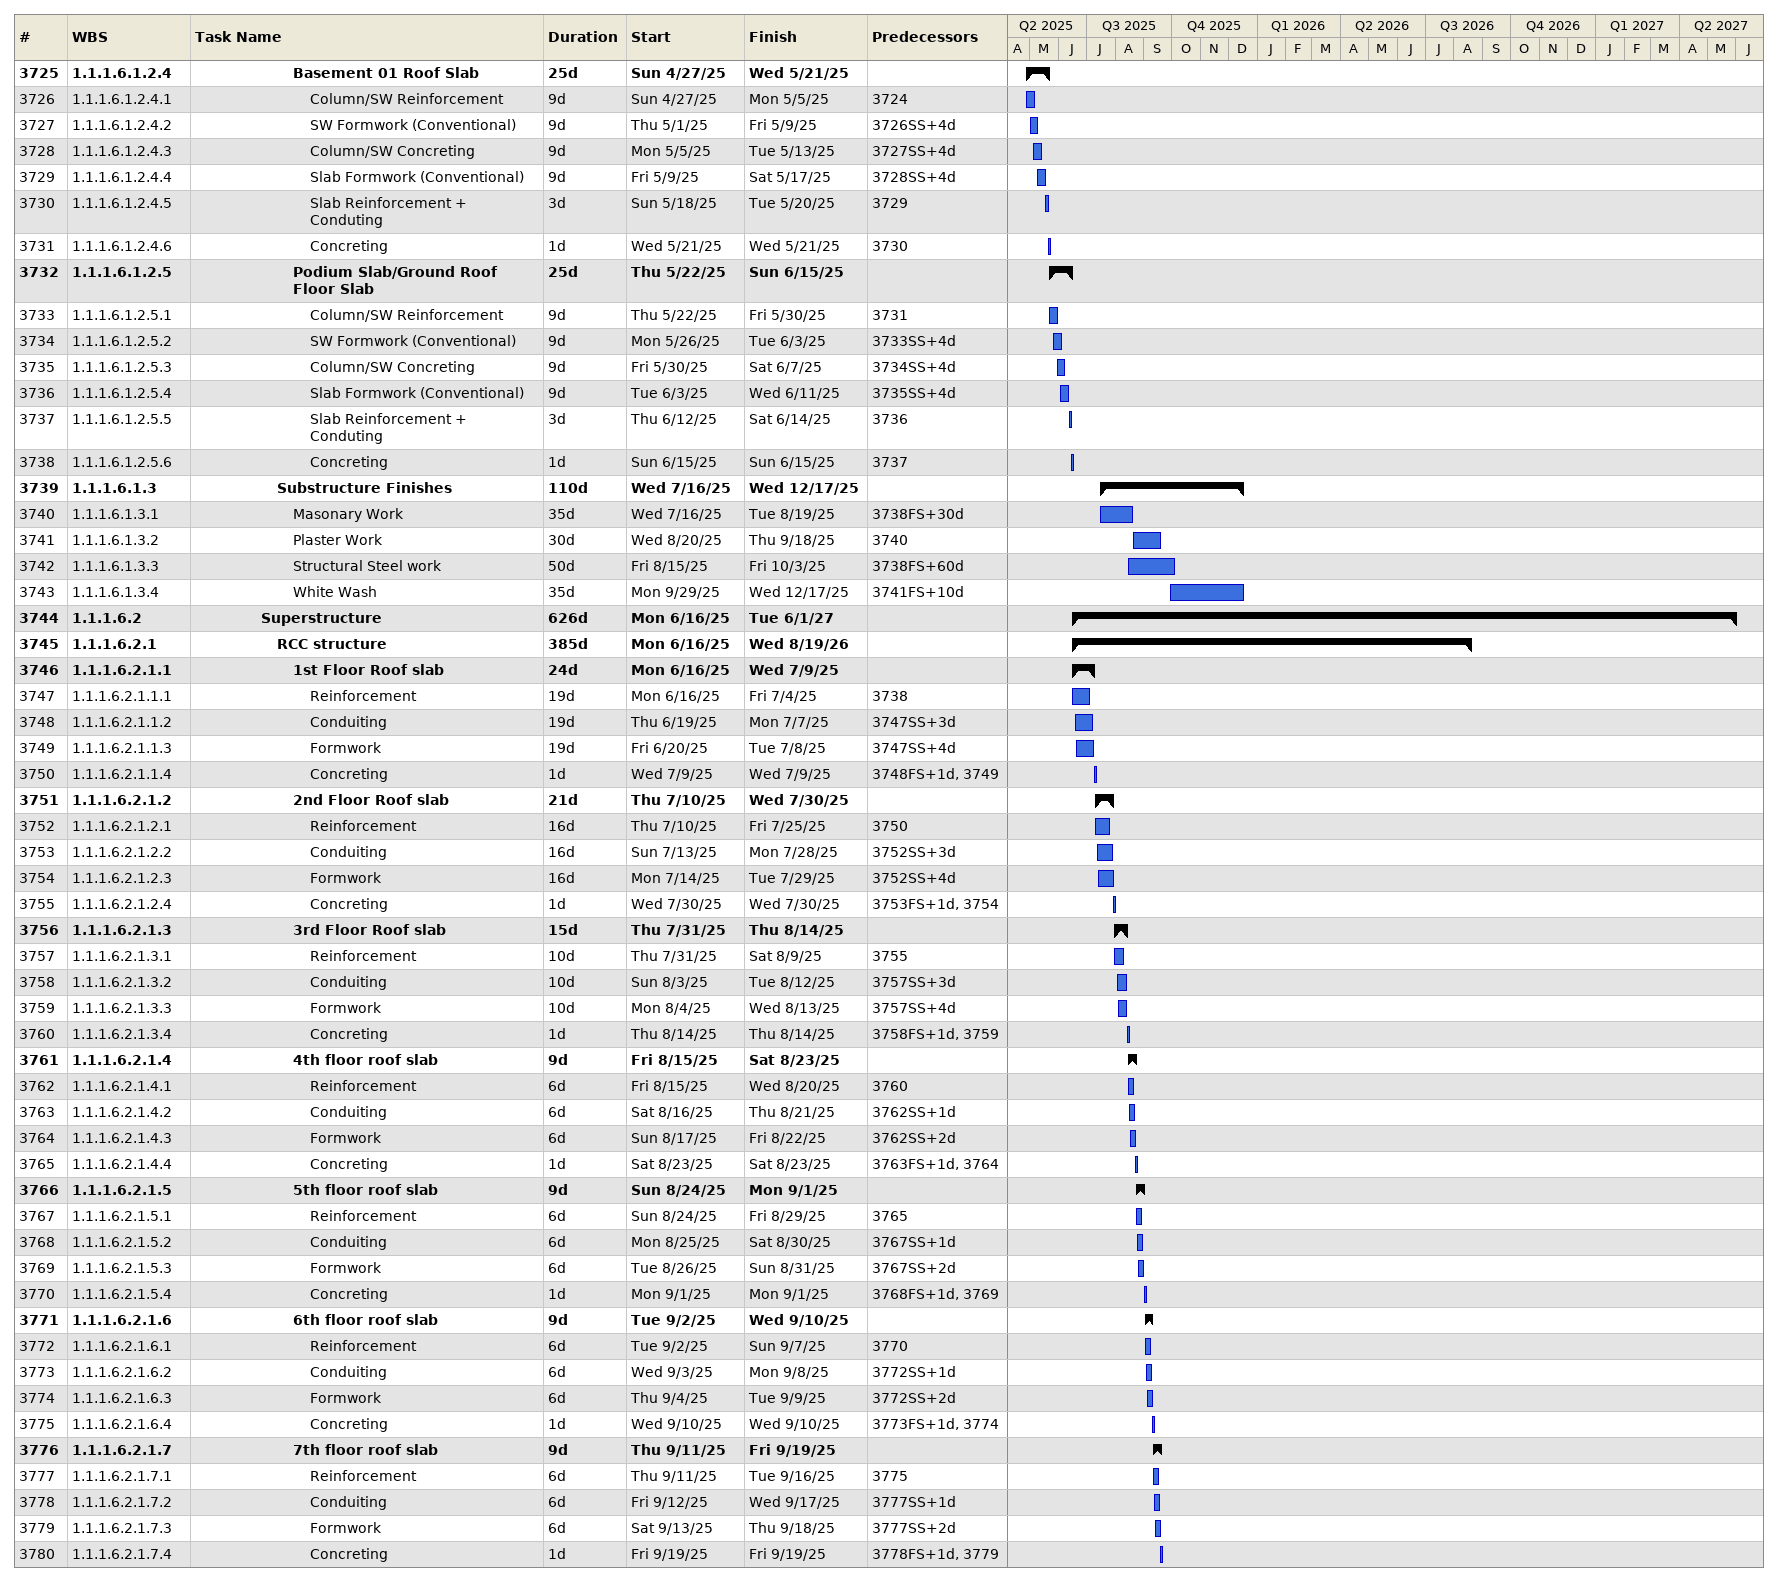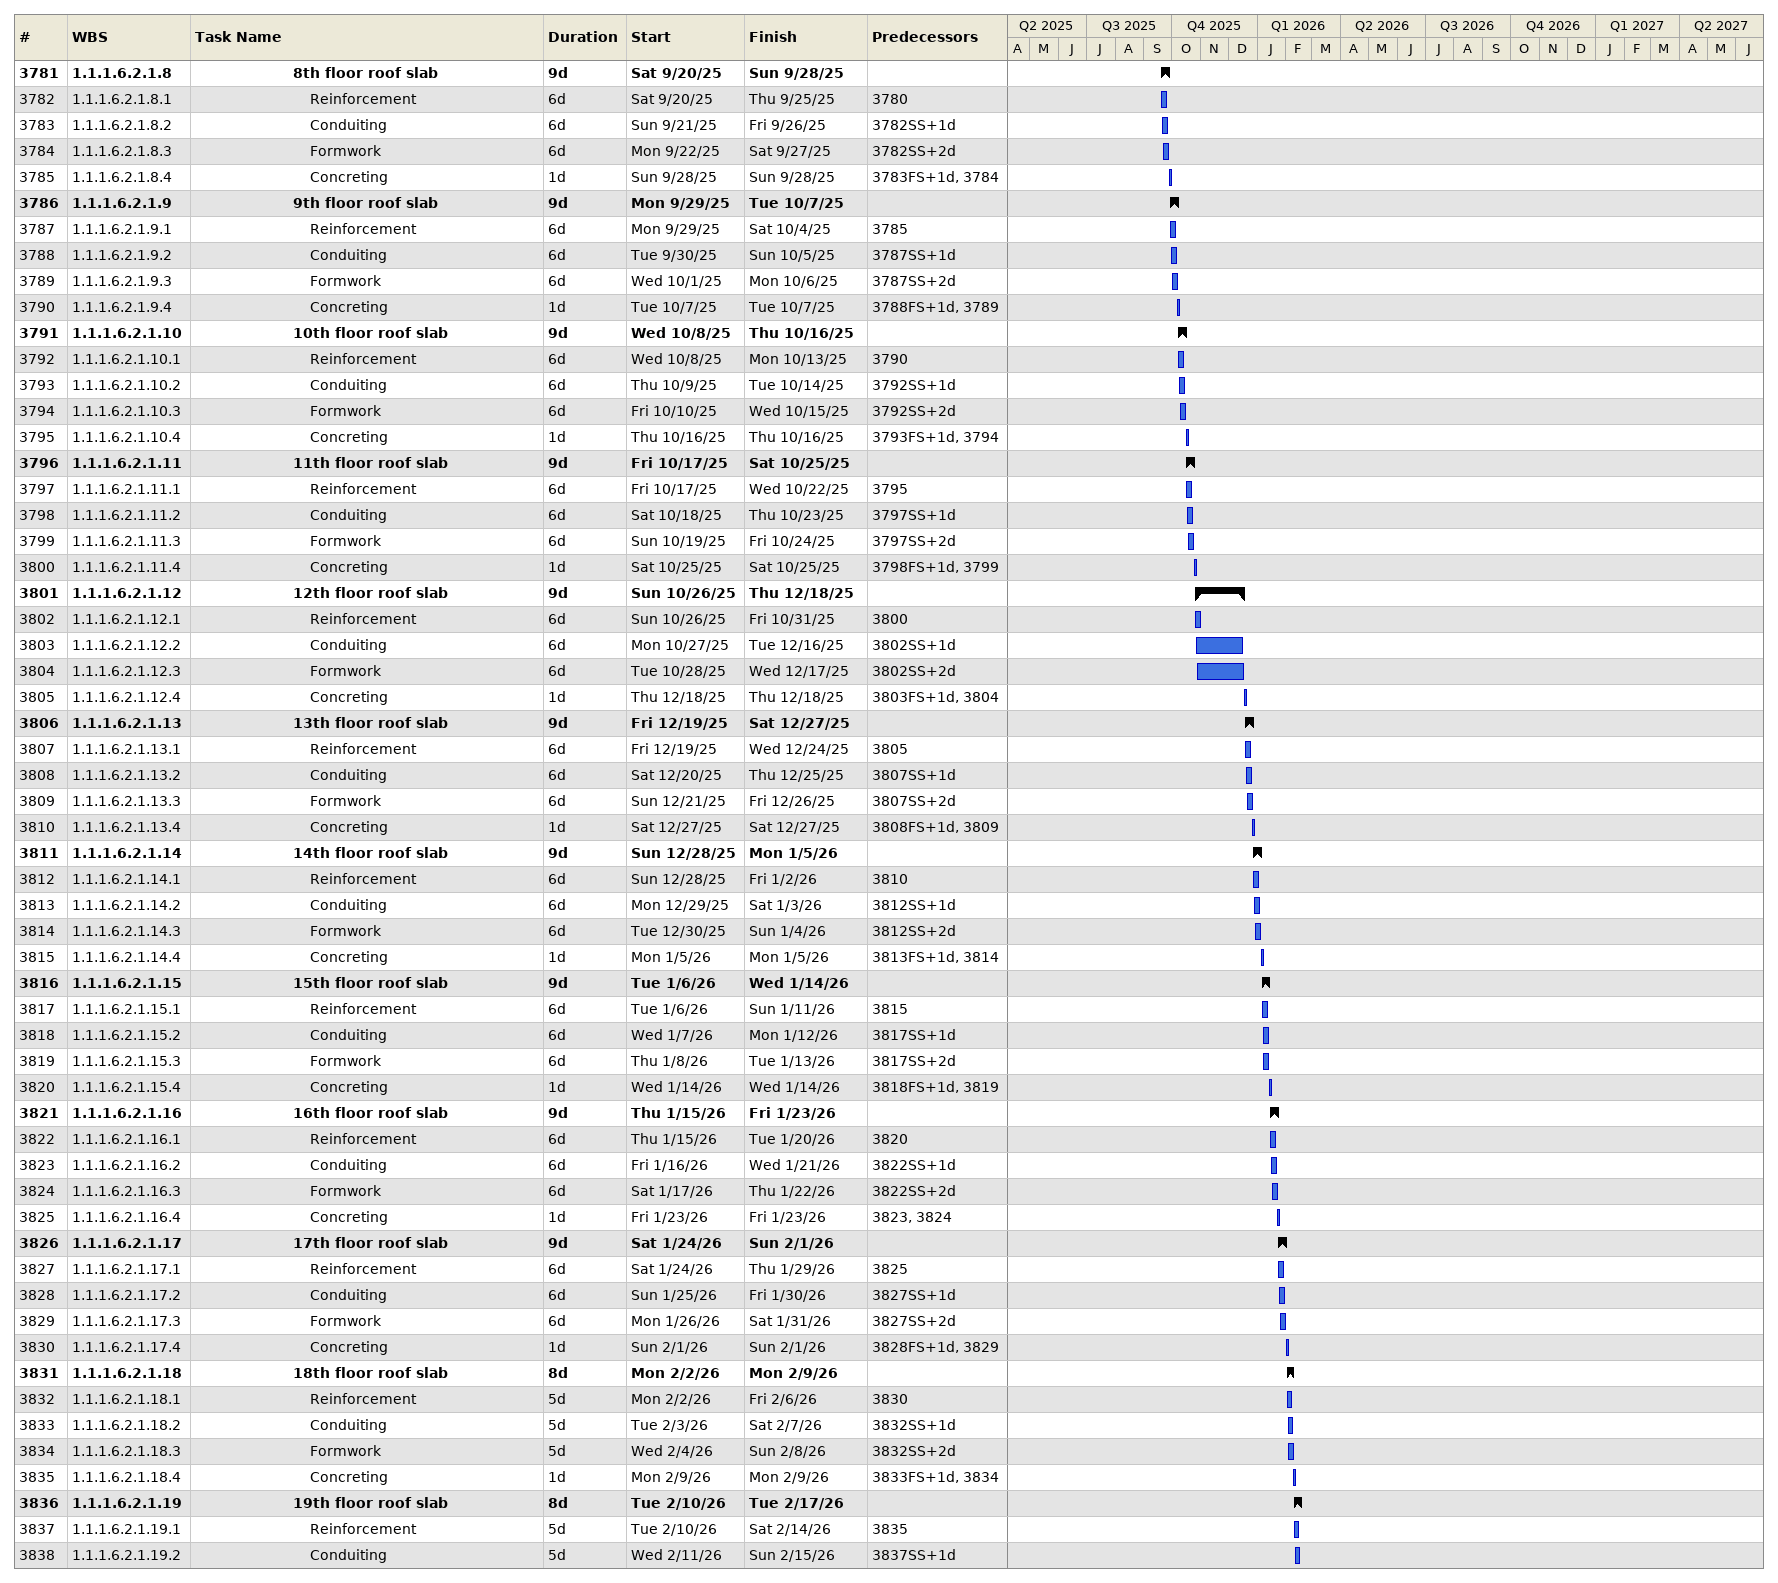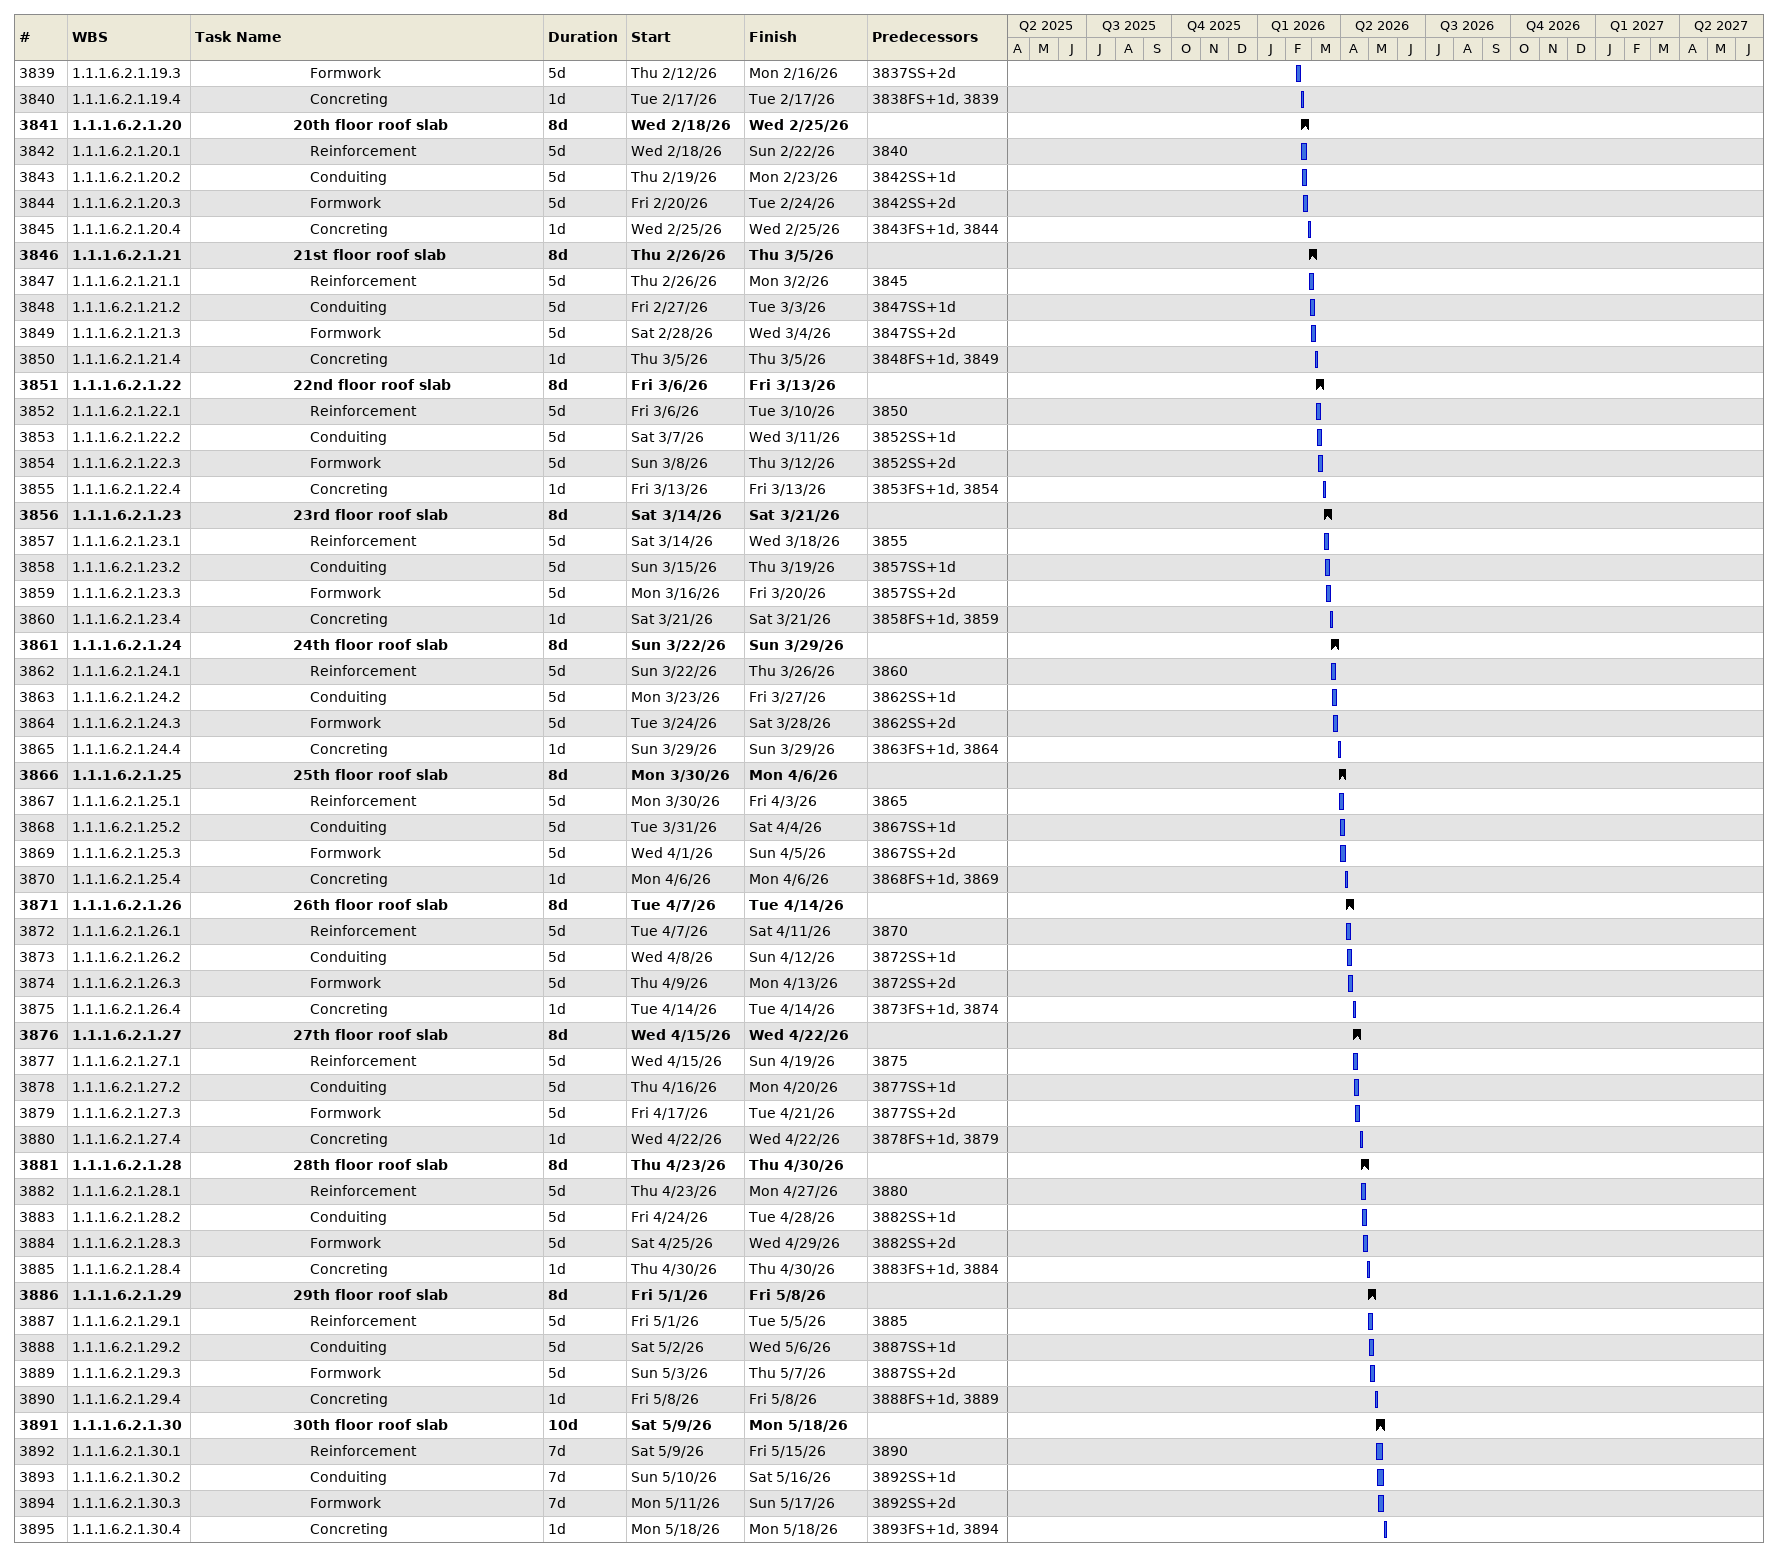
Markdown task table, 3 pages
| ID | WBS | Task | Duration | Start | Finish | Predecessors |
|---|---|---|---|---|---|---|
| 3725 | 1.1.1.6.1.2.4 | **Basement 01 Roof Slab** | 25d | 2025-04-27 | 2025-05-21 |  |
| 3726 | 1.1.1.6.1.2.4.1 | Column/SW Reinforcement | 9d | 2025-04-27 | 2025-05-05 | 3724 |
| 3727 | 1.1.1.6.1.2.4.2 | SW Formwork (Conventional) | 9d | 2025-05-01 | 2025-05-09 | 3726SS+4d |
| 3728 | 1.1.1.6.1.2.4.3 | Column/SW Concreting | 9d | 2025-05-05 | 2025-05-13 | 3727SS+4d |
| 3729 | 1.1.1.6.1.2.4.4 | Slab Formwork (Conventional) | 9d | 2025-05-09 | 2025-05-17 | 3728SS+4d |
| 3730 | 1.1.1.6.1.2.4.5 | Slab Reinforcement + Conduting | 3d | 2025-05-18 | 2025-05-20 | 3729 |
| 3731 | 1.1.1.6.1.2.4.6 | Concreting | 1d | 2025-05-21 | 2025-05-21 | 3730 |
| 3732 | 1.1.1.6.1.2.5 | **Podium Slab/Ground Roof Floor Slab** | 25d | 2025-05-22 | 2025-06-15 |  |
| 3733 | 1.1.1.6.1.2.5.1 | Column/SW Reinforcement | 9d | 2025-05-22 | 2025-05-30 | 3731 |
| 3734 | 1.1.1.6.1.2.5.2 | SW Formwork (Conventional) | 9d | 2025-05-26 | 2025-06-03 | 3733SS+4d |
| 3735 | 1.1.1.6.1.2.5.3 | Column/SW Concreting | 9d | 2025-05-30 | 2025-06-07 | 3734SS+4d |
| 3736 | 1.1.1.6.1.2.5.4 | Slab Formwork (Conventional) | 9d | 2025-06-03 | 2025-06-11 | 3735SS+4d |
| 3737 | 1.1.1.6.1.2.5.5 | Slab Reinforcement + Conduting | 3d | 2025-06-12 | 2025-06-14 | 3736 |
| 3738 | 1.1.1.6.1.2.5.6 | Concreting | 1d | 2025-06-15 | 2025-06-15 | 3737 |
| 3739 | 1.1.1.6.1.3 | **Substructure Finishes** | 110d | 2025-07-16 | 2025-12-17 |  |
| 3740 | 1.1.1.6.1.3.1 | Masonary Work | 35d | 2025-07-16 | 2025-08-19 | 3738FS+30d |
| 3741 | 1.1.1.6.1.3.2 | Plaster Work | 30d | 2025-08-20 | 2025-09-18 | 3740 |
| 3742 | 1.1.1.6.1.3.3 | Structural Steel work | 50d | 2025-08-15 | 2025-10-03 | 3738FS+60d |
| 3743 | 1.1.1.6.1.3.4 | White Wash | 35d | 2025-09-29 | 2025-12-17 | 3741FS+10d |
| 3744 | 1.1.1.6.2 | **Superstructure** | 626d | 2025-06-16 | 2027-06-01 |  |
| 3745 | 1.1.1.6.2.1 | **RCC structure** | 385d | 2025-06-16 | 2026-08-19 |  |
| 3746 | 1.1.1.6.2.1.1 | **1st Floor Roof slab** | 24d | 2025-06-16 | 2025-07-09 |  |
| 3747 | 1.1.1.6.2.1.1.1 | Reinforcement | 19d | 2025-06-16 | 2025-07-04 | 3738 |
| 3748 | 1.1.1.6.2.1.1.2 | Conduiting | 19d | 2025-06-19 | 2025-07-07 | 3747SS+3d |
| 3749 | 1.1.1.6.2.1.1.3 | Formwork | 19d | 2025-06-20 | 2025-07-08 | 3747SS+4d |
| 3750 | 1.1.1.6.2.1.1.4 | Concreting | 1d | 2025-07-09 | 2025-07-09 | 3748FS+1d, 3749 |
| 3751 | 1.1.1.6.2.1.2 | **2nd Floor Roof slab** | 21d | 2025-07-10 | 2025-07-30 |  |
| 3752 | 1.1.1.6.2.1.2.1 | Reinforcement | 16d | 2025-07-10 | 2025-07-25 | 3750 |
| 3753 | 1.1.1.6.2.1.2.2 | Conduiting | 16d | 2025-07-13 | 2025-07-28 | 3752SS+3d |
| 3754 | 1.1.1.6.2.1.2.3 | Formwork | 16d | 2025-07-14 | 2025-07-29 | 3752SS+4d |
| 3755 | 1.1.1.6.2.1.2.4 | Concreting | 1d | 2025-07-30 | 2025-07-30 | 3753FS+1d, 3754 |
| 3756 | 1.1.1.6.2.1.3 | **3rd Floor Roof slab** | 15d | 2025-07-31 | 2025-08-14 |  |
| 3757 | 1.1.1.6.2.1.3.1 | Reinforcement | 10d | 2025-07-31 | 2025-08-09 | 3755 |
| 3758 | 1.1.1.6.2.1.3.2 | Conduiting | 10d | 2025-08-03 | 2025-08-12 | 3757SS+3d |
| 3759 | 1.1.1.6.2.1.3.3 | Formwork | 10d | 2025-08-04 | 2025-08-13 | 3757SS+4d |
| 3760 | 1.1.1.6.2.1.3.4 | Concreting | 1d | 2025-08-14 | 2025-08-14 | 3758FS+1d, 3759 |
| 3761 | 1.1.1.6.2.1.4 | **4th floor roof slab** | 9d | 2025-08-15 | 2025-08-23 |  |
| 3762 | 1.1.1.6.2.1.4.1 | Reinforcement | 6d | 2025-08-15 | 2025-08-20 | 3760 |
| 3763 | 1.1.1.6.2.1.4.2 | Conduiting | 6d | 2025-08-16 | 2025-08-21 | 3762SS+1d |
| 3764 | 1.1.1.6.2.1.4.3 | Formwork | 6d | 2025-08-17 | 2025-08-22 | 3762SS+2d |
| 3765 | 1.1.1.6.2.1.4.4 | Concreting | 1d | 2025-08-23 | 2025-08-23 | 3763FS+1d, 3764 |
| 3766 | 1.1.1.6.2.1.5 | **5th floor roof slab** | 9d | 2025-08-24 | 2025-09-01 |  |
| 3767 | 1.1.1.6.2.1.5.1 | Reinforcement | 6d | 2025-08-24 | 2025-08-29 | 3765 |
| 3768 | 1.1.1.6.2.1.5.2 | Conduiting | 6d | 2025-08-25 | 2025-08-30 | 3767SS+1d |
| 3769 | 1.1.1.6.2.1.5.3 | Formwork | 6d | 2025-08-26 | 2025-08-31 | 3767SS+2d |
| 3770 | 1.1.1.6.2.1.5.4 | Concreting | 1d | 2025-09-01 | 2025-09-01 | 3768FS+1d, 3769 |
| 3771 | 1.1.1.6.2.1.6 | **6th floor roof slab** | 9d | 2025-09-02 | 2025-09-10 |  |
| 3772 | 1.1.1.6.2.1.6.1 | Reinforcement | 6d | 2025-09-02 | 2025-09-07 | 3770 |
| 3773 | 1.1.1.6.2.1.6.2 | Conduiting | 6d | 2025-09-03 | 2025-09-08 | 3772SS+1d |
| 3774 | 1.1.1.6.2.1.6.3 | Formwork | 6d | 2025-09-04 | 2025-09-09 | 3772SS+2d |
| 3775 | 1.1.1.6.2.1.6.4 | Concreting | 1d | 2025-09-10 | 2025-09-10 | 3773FS+1d, 3774 |
| 3776 | 1.1.1.6.2.1.7 | **7th floor roof slab** | 9d | 2025-09-11 | 2025-09-19 |  |
| 3777 | 1.1.1.6.2.1.7.1 | Reinforcement | 6d | 2025-09-11 | 2025-09-16 | 3775 |
| 3778 | 1.1.1.6.2.1.7.2 | Conduiting | 6d | 2025-09-12 | 2025-09-17 | 3777SS+1d |
| 3779 | 1.1.1.6.2.1.7.3 | Formwork | 6d | 2025-09-13 | 2025-09-18 | 3777SS+2d |
| 3780 | 1.1.1.6.2.1.7.4 | Concreting | 1d | 2025-09-19 | 2025-09-19 | 3778FS+1d, 3779 |
| 3781 | 1.1.1.6.2.1.8 | **8th floor roof slab** | 9d | 2025-09-20 | 2025-09-28 |  |
| 3782 | 1.1.1.6.2.1.8.1 | Reinforcement | 6d | 2025-09-20 | 2025-09-25 | 3780 |
| 3783 | 1.1.1.6.2.1.8.2 | Conduiting | 6d | 2025-09-21 | 2025-09-26 | 3782SS+1d |
| 3784 | 1.1.1.6.2.1.8.3 | Formwork | 6d | 2025-09-22 | 2025-09-27 | 3782SS+2d |
| 3785 | 1.1.1.6.2.1.8.4 | Concreting | 1d | 2025-09-28 | 2025-09-28 | 3783FS+1d, 3784 |
| 3786 | 1.1.1.6.2.1.9 | **9th floor roof slab** | 9d | 2025-09-29 | 2025-10-07 |  |
| 3787 | 1.1.1.6.2.1.9.1 | Reinforcement | 6d | 2025-09-29 | 2025-10-04 | 3785 |
| 3788 | 1.1.1.6.2.1.9.2 | Conduiting | 6d | 2025-09-30 | 2025-10-05 | 3787SS+1d |
| 3789 | 1.1.1.6.2.1.9.3 | Formwork | 6d | 2025-10-01 | 2025-10-06 | 3787SS+2d |
| 3790 | 1.1.1.6.2.1.9.4 | Concreting | 1d | 2025-10-07 | 2025-10-07 | 3788FS+1d, 3789 |
| 3791 | 1.1.1.6.2.1.10 | **10th floor roof slab** | 9d | 2025-10-08 | 2025-10-16 |  |
| 3792 | 1.1.1.6.2.1.10.1 | Reinforcement | 6d | 2025-10-08 | 2025-10-13 | 3790 |
| 3793 | 1.1.1.6.2.1.10.2 | Conduiting | 6d | 2025-10-09 | 2025-10-14 | 3792SS+1d |
| 3794 | 1.1.1.6.2.1.10.3 | Formwork | 6d | 2025-10-10 | 2025-10-15 | 3792SS+2d |
| 3795 | 1.1.1.6.2.1.10.4 | Concreting | 1d | 2025-10-16 | 2025-10-16 | 3793FS+1d, 3794 |
| 3796 | 1.1.1.6.2.1.11 | **11th floor roof slab** | 9d | 2025-10-17 | 2025-10-25 |  |
| 3797 | 1.1.1.6.2.1.11.1 | Reinforcement | 6d | 2025-10-17 | 2025-10-22 | 3795 |
| 3798 | 1.1.1.6.2.1.11.2 | Conduiting | 6d | 2025-10-18 | 2025-10-23 | 3797SS+1d |
| 3799 | 1.1.1.6.2.1.11.3 | Formwork | 6d | 2025-10-19 | 2025-10-24 | 3797SS+2d |
| 3800 | 1.1.1.6.2.1.11.4 | Concreting | 1d | 2025-10-25 | 2025-10-25 | 3798FS+1d, 3799 |
| 3801 | 1.1.1.6.2.1.12 | **12th floor roof slab** | 9d | 2025-10-26 | 2025-12-18 |  |
| 3802 | 1.1.1.6.2.1.12.1 | Reinforcement | 6d | 2025-10-26 | 2025-10-31 | 3800 |
| 3803 | 1.1.1.6.2.1.12.2 | Conduiting | 6d | 2025-10-27 | 2025-12-16 | 3802SS+1d |
| 3804 | 1.1.1.6.2.1.12.3 | Formwork | 6d | 2025-10-28 | 2025-12-17 | 3802SS+2d |
| 3805 | 1.1.1.6.2.1.12.4 | Concreting | 1d | 2025-12-18 | 2025-12-18 | 3803FS+1d, 3804 |
| 3806 | 1.1.1.6.2.1.13 | **13th floor roof slab** | 9d | 2025-12-19 | 2025-12-27 |  |
| 3807 | 1.1.1.6.2.1.13.1 | Reinforcement | 6d | 2025-12-19 | 2025-12-24 | 3805 |
| 3808 | 1.1.1.6.2.1.13.2 | Conduiting | 6d | 2025-12-20 | 2025-12-25 | 3807SS+1d |
| 3809 | 1.1.1.6.2.1.13.3 | Formwork | 6d | 2025-12-21 | 2025-12-26 | 3807SS+2d |
| 3810 | 1.1.1.6.2.1.13.4 | Concreting | 1d | 2025-12-27 | 2025-12-27 | 3808FS+1d, 3809 |
| 3811 | 1.1.1.6.2.1.14 | **14th floor roof slab** | 9d | 2025-12-28 | 2026-01-05 |  |
| 3812 | 1.1.1.6.2.1.14.1 | Reinforcement | 6d | 2025-12-28 | 2026-01-02 | 3810 |
| 3813 | 1.1.1.6.2.1.14.2 | Conduiting | 6d | 2025-12-29 | 2026-01-03 | 3812SS+1d |
| 3814 | 1.1.1.6.2.1.14.3 | Formwork | 6d | 2025-12-30 | 2026-01-04 | 3812SS+2d |
| 3815 | 1.1.1.6.2.1.14.4 | Concreting | 1d | 2026-01-05 | 2026-01-05 | 3813FS+1d, 3814 |
| 3816 | 1.1.1.6.2.1.15 | **15th floor roof slab** | 9d | 2026-01-06 | 2026-01-14 |  |
| 3817 | 1.1.1.6.2.1.15.1 | Reinforcement | 6d | 2026-01-06 | 2026-01-11 | 3815 |
| 3818 | 1.1.1.6.2.1.15.2 | Conduiting | 6d | 2026-01-07 | 2026-01-12 | 3817SS+1d |
| 3819 | 1.1.1.6.2.1.15.3 | Formwork | 6d | 2026-01-08 | 2026-01-13 | 3817SS+2d |
| 3820 | 1.1.1.6.2.1.15.4 | Concreting | 1d | 2026-01-14 | 2026-01-14 | 3818FS+1d, 3819 |
| 3821 | 1.1.1.6.2.1.16 | **16th floor roof slab** | 9d | 2026-01-15 | 2026-01-23 |  |
| 3822 | 1.1.1.6.2.1.16.1 | Reinforcement | 6d | 2026-01-15 | 2026-01-20 | 3820 |
| 3823 | 1.1.1.6.2.1.16.2 | Conduiting | 6d | 2026-01-16 | 2026-01-21 | 3822SS+1d |
| 3824 | 1.1.1.6.2.1.16.3 | Formwork | 6d | 2026-01-17 | 2026-01-22 | 3822SS+2d |
| 3825 | 1.1.1.6.2.1.16.4 | Concreting | 1d | 2026-01-23 | 2026-01-23 | 3823, 3824 |
| 3826 | 1.1.1.6.2.1.17 | **17th floor roof slab** | 9d | 2026-01-24 | 2026-02-01 |  |
| 3827 | 1.1.1.6.2.1.17.1 | Reinforcement | 6d | 2026-01-24 | 2026-01-29 | 3825 |
| 3828 | 1.1.1.6.2.1.17.2 | Conduiting | 6d | 2026-01-25 | 2026-01-30 | 3827SS+1d |
| 3829 | 1.1.1.6.2.1.17.3 | Formwork | 6d | 2026-01-26 | 2026-01-31 | 3827SS+2d |
| 3830 | 1.1.1.6.2.1.17.4 | Concreting | 1d | 2026-02-01 | 2026-02-01 | 3828FS+1d, 3829 |
| 3831 | 1.1.1.6.2.1.18 | **18th floor roof slab** | 8d | 2026-02-02 | 2026-02-09 |  |
| 3832 | 1.1.1.6.2.1.18.1 | Reinforcement | 5d | 2026-02-02 | 2026-02-06 | 3830 |
| 3833 | 1.1.1.6.2.1.18.2 | Conduiting | 5d | 2026-02-03 | 2026-02-07 | 3832SS+1d |
| 3834 | 1.1.1.6.2.1.18.3 | Formwork | 5d | 2026-02-04 | 2026-02-08 | 3832SS+2d |
| 3835 | 1.1.1.6.2.1.18.4 | Concreting | 1d | 2026-02-09 | 2026-02-09 | 3833FS+1d, 3834 |
| 3836 | 1.1.1.6.2.1.19 | **19th floor roof slab** | 8d | 2026-02-10 | 2026-02-17 |  |
| 3837 | 1.1.1.6.2.1.19.1 | Reinforcement | 5d | 2026-02-10 | 2026-02-14 | 3835 |
| 3838 | 1.1.1.6.2.1.19.2 | Conduiting | 5d | 2026-02-11 | 2026-02-15 | 3837SS+1d |
| 3839 | 1.1.1.6.2.1.19.3 | Formwork | 5d | 2026-02-12 | 2026-02-16 | 3837SS+2d |
| 3840 | 1.1.1.6.2.1.19.4 | Concreting | 1d | 2026-02-17 | 2026-02-17 | 3838FS+1d, 3839 |
| 3841 | 1.1.1.6.2.1.20 | **20th floor roof slab** | 8d | 2026-02-18 | 2026-02-25 |  |
| 3842 | 1.1.1.6.2.1.20.1 | Reinforcement | 5d | 2026-02-18 | 2026-02-22 | 3840 |
| 3843 | 1.1.1.6.2.1.20.2 | Conduiting | 5d | 2026-02-19 | 2026-02-23 | 3842SS+1d |
| 3844 | 1.1.1.6.2.1.20.3 | Formwork | 5d | 2026-02-20 | 2026-02-24 | 3842SS+2d |
| 3845 | 1.1.1.6.2.1.20.4 | Concreting | 1d | 2026-02-25 | 2026-02-25 | 3843FS+1d, 3844 |
| 3846 | 1.1.1.6.2.1.21 | **21st floor roof slab** | 8d | 2026-02-26 | 2026-03-05 |  |
| 3847 | 1.1.1.6.2.1.21.1 | Reinforcement | 5d | 2026-02-26 | 2026-03-02 | 3845 |
| 3848 | 1.1.1.6.2.1.21.2 | Conduiting | 5d | 2026-02-27 | 2026-03-03 | 3847SS+1d |
| 3849 | 1.1.1.6.2.1.21.3 | Formwork | 5d | 2026-02-28 | 2026-03-04 | 3847SS+2d |
| 3850 | 1.1.1.6.2.1.21.4 | Concreting | 1d | 2026-03-05 | 2026-03-05 | 3848FS+1d, 3849 |
| 3851 | 1.1.1.6.2.1.22 | **22nd floor roof slab** | 8d | 2026-03-06 | 2026-03-13 |  |
| 3852 | 1.1.1.6.2.1.22.1 | Reinforcement | 5d | 2026-03-06 | 2026-03-10 | 3850 |
| 3853 | 1.1.1.6.2.1.22.2 | Conduiting | 5d | 2026-03-07 | 2026-03-11 | 3852SS+1d |
| 3854 | 1.1.1.6.2.1.22.3 | Formwork | 5d | 2026-03-08 | 2026-03-12 | 3852SS+2d |
| 3855 | 1.1.1.6.2.1.22.4 | Concreting | 1d | 2026-03-13 | 2026-03-13 | 3853FS+1d, 3854 |
| 3856 | 1.1.1.6.2.1.23 | **23rd floor roof slab** | 8d | 2026-03-14 | 2026-03-21 |  |
| 3857 | 1.1.1.6.2.1.23.1 | Reinforcement | 5d | 2026-03-14 | 2026-03-18 | 3855 |
| 3858 | 1.1.1.6.2.1.23.2 | Conduiting | 5d | 2026-03-15 | 2026-03-19 | 3857SS+1d |
| 3859 | 1.1.1.6.2.1.23.3 | Formwork | 5d | 2026-03-16 | 2026-03-20 | 3857SS+2d |
| 3860 | 1.1.1.6.2.1.23.4 | Concreting | 1d | 2026-03-21 | 2026-03-21 | 3858FS+1d, 3859 |
| 3861 | 1.1.1.6.2.1.24 | **24th floor roof slab** | 8d | 2026-03-22 | 2026-03-29 |  |
| 3862 | 1.1.1.6.2.1.24.1 | Reinforcement | 5d | 2026-03-22 | 2026-03-26 | 3860 |
| 3863 | 1.1.1.6.2.1.24.2 | Conduiting | 5d | 2026-03-23 | 2026-03-27 | 3862SS+1d |
| 3864 | 1.1.1.6.2.1.24.3 | Formwork | 5d | 2026-03-24 | 2026-03-28 | 3862SS+2d |
| 3865 | 1.1.1.6.2.1.24.4 | Concreting | 1d | 2026-03-29 | 2026-03-29 | 3863FS+1d, 3864 |
| 3866 | 1.1.1.6.2.1.25 | **25th floor roof slab** | 8d | 2026-03-30 | 2026-04-06 |  |
| 3867 | 1.1.1.6.2.1.25.1 | Reinforcement | 5d | 2026-03-30 | 2026-04-03 | 3865 |
| 3868 | 1.1.1.6.2.1.25.2 | Conduiting | 5d | 2026-03-31 | 2026-04-04 | 3867SS+1d |
| 3869 | 1.1.1.6.2.1.25.3 | Formwork | 5d | 2026-04-01 | 2026-04-05 | 3867SS+2d |
| 3870 | 1.1.1.6.2.1.25.4 | Concreting | 1d | 2026-04-06 | 2026-04-06 | 3868FS+1d, 3869 |
| 3871 | 1.1.1.6.2.1.26 | **26th floor roof slab** | 8d | 2026-04-07 | 2026-04-14 |  |
| 3872 | 1.1.1.6.2.1.26.1 | Reinforcement | 5d | 2026-04-07 | 2026-04-11 | 3870 |
| 3873 | 1.1.1.6.2.1.26.2 | Conduiting | 5d | 2026-04-08 | 2026-04-12 | 3872SS+1d |
| 3874 | 1.1.1.6.2.1.26.3 | Formwork | 5d | 2026-04-09 | 2026-04-13 | 3872SS+2d |
| 3875 | 1.1.1.6.2.1.26.4 | Concreting | 1d | 2026-04-14 | 2026-04-14 | 3873FS+1d, 3874 |
| 3876 | 1.1.1.6.2.1.27 | **27th floor roof slab** | 8d | 2026-04-15 | 2026-04-22 |  |
| 3877 | 1.1.1.6.2.1.27.1 | Reinforcement | 5d | 2026-04-15 | 2026-04-19 | 3875 |
| 3878 | 1.1.1.6.2.1.27.2 | Conduiting | 5d | 2026-04-16 | 2026-04-20 | 3877SS+1d |
| 3879 | 1.1.1.6.2.1.27.3 | Formwork | 5d | 2026-04-17 | 2026-04-21 | 3877SS+2d |
| 3880 | 1.1.1.6.2.1.27.4 | Concreting | 1d | 2026-04-22 | 2026-04-22 | 3878FS+1d, 3879 |
| 3881 | 1.1.1.6.2.1.28 | **28th floor roof slab** | 8d | 2026-04-23 | 2026-04-30 |  |
| 3882 | 1.1.1.6.2.1.28.1 | Reinforcement | 5d | 2026-04-23 | 2026-04-27 | 3880 |
| 3883 | 1.1.1.6.2.1.28.2 | Conduiting | 5d | 2026-04-24 | 2026-04-28 | 3882SS+1d |
| 3884 | 1.1.1.6.2.1.28.3 | Formwork | 5d | 2026-04-25 | 2026-04-29 | 3882SS+2d |
| 3885 | 1.1.1.6.2.1.28.4 | Concreting | 1d | 2026-04-30 | 2026-04-30 | 3883FS+1d, 3884 |
| 3886 | 1.1.1.6.2.1.29 | **29th floor roof slab** | 8d | 2026-05-01 | 2026-05-08 |  |
| 3887 | 1.1.1.6.2.1.29.1 | Reinforcement | 5d | 2026-05-01 | 2026-05-05 | 3885 |
| 3888 | 1.1.1.6.2.1.29.2 | Conduiting | 5d | 2026-05-02 | 2026-05-06 | 3887SS+1d |
| 3889 | 1.1.1.6.2.1.29.3 | Formwork | 5d | 2026-05-03 | 2026-05-07 | 3887SS+2d |
| 3890 | 1.1.1.6.2.1.29.4 | Concreting | 1d | 2026-05-08 | 2026-05-08 | 3888FS+1d, 3889 |
| 3891 | 1.1.1.6.2.1.30 | **30th floor roof slab** | 10d | 2026-05-09 | 2026-05-18 |  |
| 3892 | 1.1.1.6.2.1.30.1 | Reinforcement | 7d | 2026-05-09 | 2026-05-15 | 3890 |
| 3893 | 1.1.1.6.2.1.30.2 | Conduiting | 7d | 2026-05-10 | 2026-05-16 | 3892SS+1d |
| 3894 | 1.1.1.6.2.1.30.3 | Formwork | 7d | 2026-05-11 | 2026-05-17 | 3892SS+2d |
| 3895 | 1.1.1.6.2.1.30.4 | Concreting | 1d | 2026-05-18 | 2026-05-18 | 3893FS+1d, 3894 |
